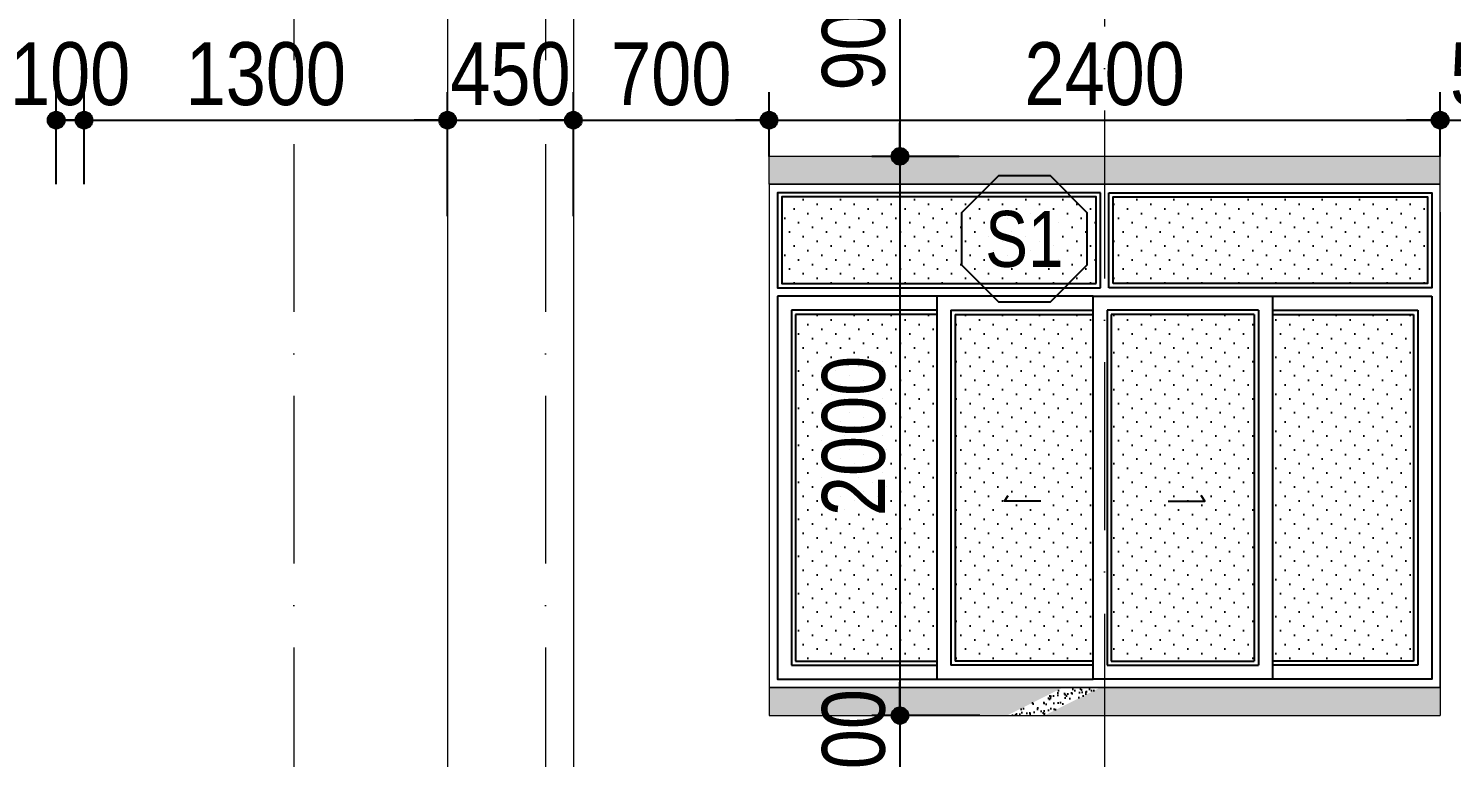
# Model space of a CAD drawing. Extents: x -1107188 to -523840, y 39692 to 514392.
# Drawn here: x -1056454 to -1051364, y 381847 to 384455 of the extents above; entities that cross this region are included whole.
import ezdxf
from ezdxf.enums import TextEntityAlignment as Align

# ---------------------------------------------------------------- set-up
doc = ezdxf.new("R2010")
doc.units = 0
doc.linetypes.add('ACAD_ISO10W100', pattern=[18, 12, -3, 0, -3])
doc.layers.get('DEFPOINTS').update_dxf_attribs({"linetype": 'CONTINUOUS'})
for name, color, linetype in [('DIM', 1, 'CONTINUOUS'), ('DOOR', 20, 'CONTINUOUS'), ('HATCH', 8, 'CONTINUOUS'), ('KINH 1', 142, 'CONTINUOUS'), ('TAGS', 60, 'CONTINUOUS')]:
    doc.layers.add(name, color=color, linetype=linetype)
doc.layers.add('NET-THAY', color=2, linetype='CONTINUOUS', lineweight=13)
doc.layers.add('TRUC', color=24, linetype='CONTINUOUS', lineweight=0)
doc.styles.add('HEL-CONDENSE', font='')
doc.styles.add('VNI-HELVE-CONDENSEN', font='')
doc.styles.get('HEL-CONDENSE').set_extended_font_data('VNI-Helve-Condense')
doc.styles.get('VNI-HELVE-CONDENSEN').set_extended_font_data('VNI-Helve-Condense')
doc.dimstyles.new('D100', dxfattribs={"dimtxt": 225, "dimasz": 1.2, "dimexe": 100, "dimexo": 0, "dimgap": 50, "dimtad": 1, "dimdec": 0, "dimzin": 13, "dimdsep": 46, "dimtxsty": 'HEL-CONDENSE', "dimblk": 'D50', "dimcen": 0, "dimclrd": 1, "dimclre": 1, "dimclrt": 7, "dimadec": 0, "dimazin": 0, "dimtfac": 1, "dimtdec": 0, "dimtmove": 0, "dimatfit": 3, "dimldrblk": 'D50', "dimfxl": 1, "dimtolj": 1, "dimtzin": 13, "dimarcsym": 0})
pattern_1 = [(37.5, (-2381730.1, 169278.3), (-1.2000235, 36.7059928), [0, -28.956, 0, -32.385, 0, -30.95625]), (7.5, (-2381730.1, 169278.3), (33.7142462, 53.7618825), [0, -15.621, 0, -26.0985, 0, -10.00125]), (327.5, (-2381753.53, 169278.3), (59.3244278, 0.10778885), [0, -9.525, 0, -34.29, 0, -44.7675]), (317.5, (-2381753.53, 169278.3), (57.266734, 16.7196992), [0, -4.7625, 0, -22.479, 0, -25.7175])]

# ---------------------------------------------------------------- blocks, each defined once
blk = doc.blocks.new('KH-CUADI')
at = {"layer": 'TAGS'}
blk.add_lwpolyline([(-124.3, 300), (-300, 124.3), (-300, -124.3), (-124.3, -300), (124.3, -300), (300, -124.3), (300, 124.3), (124.3, 300)], close=True, dxfattribs=at)
at = {"layer": 'TAGS', "style": 'VNI-HELVE-CONDENSEN'}
blk.add_attdef('D', text='', height=300, dxfattribs=at).set_placement((0, 0), align=Align.MIDDLE)
blk = doc.blocks.new('A$C11FB6725')
at = {"layer": 'KINH 1'}
h = blk.add_hatch(dxfattribs=at)
h.set_pattern_fill('DOTS', color=256, scale=750, angle=45, style=0)
h.set_pattern_definition([(45, (0, 0), (-16.5728, 49.71845), [0, -46.875])])
h.paths.add_polyline_path([(59.6, -459.4), (-1065.4, -459.4), (-1065.4, -769.4), (59.6, -769.4)])
h.paths.add_polyline_path([(1244.6, -459.4), (119.6, -459.4), (119.6, -769.4), (1244.6, -769.4)])
h.paths.add_polyline_path([(1194.6, -879.4), (689.6, -879.4), (689.6, -2119.4), (1194.6, -2119.4)])
h.paths.add_polyline_path([(624.6, -879.4), (113.1, -879.4), (113.1, -2119.4), (624.6, -2119.4)])
h.paths.add_polyline_path([(48.1, -879.4), (-445.4, -879.4), (-445.4, -2119.4), (48.1, -2119.4)])
h.paths.add_polyline_path([(-510.4, -879.4), (-1015.4, -879.4), (-1015.4, -2119.4), (-510.4, -2119.4)])
at = {"layer": 'DOOR'}
for p, q in [((74.6, -784.4), (74.6, -444.4)), ((104.6, -784.4), (104.6, -444.4)), ((48.1, -814.4), (-1080.4, -814.4)), ((-510.4, -864.4), (-1030.4, -864.4)), ((-1030.4, -864.4), (-1030.4, -2134.4)), ((-510.4, -814.4), (-510.4, -2184.4)), ((-460.4, -864.4), (-460.4, -2134.4)), ((-460.4, -864.4), (48.1, -864.4)), ((48.1, -814.4), (1259.6, -814.4)), ((639.6, -864.4), (98.1, -864.4)), ((98.1, -864.4), (98.1, -2134.4)), ((639.6, -864.4), (639.6, -2134.4)), ((689.6, -814.4), (689.6, -2184.4)), ((689.6, -864.4), (1209.6, -864.4)), ((1209.6, -864.4), (1209.6, -2134.4)), ((-1030.4, -2134.4), (-510.4, -2134.4)), ((48.1, -2134.4), (-460.4, -2134.4)), ((98.1, -2134.4), (639.6, -2134.4)), ((1209.6, -2134.4), (689.6, -2134.4))]:
    blk.add_line(p, q, dxfattribs=at)
at = {"layer": 'DOOR', "color": 8}
for p, q in [((-510.4, -879.4), (-1015.4, -879.4)), ((-1015.4, -879.4), (-1015.4, -2119.4)), ((-445.4, -879.4), (-445.4, -2119.4)), ((-445.4, -879.4), (48.1, -879.4)), ((624.6, -879.4), (113.1, -879.4)), ((113.1, -879.4), (113.1, -2119.4)), ((624.6, -879.4), (624.6, -2119.4)), ((689.6, -879.4), (1194.6, -879.4)), ((1194.6, -879.4), (1194.6, -2119.4)), ((-1015.4, -2119.4), (-510.4, -2119.4)), ((48.1, -2119.4), (-445.4, -2119.4)), ((113.1, -2119.4), (624.6, -2119.4)), ((1194.6, -2119.4), (689.6, -2119.4))]:
    blk.add_line(p, q, dxfattribs=at)
at = {"layer": 'DOOR'}
for points in [[(74.6, -444.4), (-1080.4, -444.4), (-1080.4, -784.4), (74.6, -784.4)], [(104.6, -444.4), (1259.6, -444.4), (1259.6, -784.4), (104.6, -784.4)], [(-1080.4, -814.4), (-1080.4, -2184.4), (48.1, -2184.4), (48.1, -814.4)], [(1259.6, -814.4), (1259.6, -2184.4), (48.1, -2184.4), (48.1, -814.4)], [(-138.1, -1548.1), (-268.5, -1548.1), (-255.2, -1527.4)], [(317.3, -1548.1), (447.7, -1548.1), (434.4, -1527.4)]]:
    blk.add_lwpolyline(points, dxfattribs=at)
at = {"layer": 'DOOR', "color": 8}
for points in [[(59.6, -769.4), (59.6, -459.4), (-1065.4, -459.4), (-1065.4, -769.4), (59.6, -769.4)], [(119.6, -769.4), (119.6, -459.4), (1244.6, -459.4), (1244.6, -769.4), (119.6, -769.4)]]:
    blk.add_lwpolyline(points, close=True, dxfattribs=at)
at = {"layer": 'NET-THAY'}
for p, q in [((-1110.4, -414.4), (1289.6, -414.4)), ((1289.6, -2214.4), (1289.6, -414.4)), ((-1110.4, -2214.4), (1289.6, -2214.4))]:
    blk.add_line(p, q, dxfattribs=at)
blk.add_lwpolyline([(-1110.4, -414.4), (-1110.4, -2214.4)], dxfattribs=at)
at = {"layer": 'TAGS', "linetype": 'Continuous'}
ref = blk.add_blockref('KH-CUADI', (-197.3, -609.5), dxfattribs=dict(at, xscale=0.75, yscale=0.75, zscale=0.75, rotation=180))
ref.add_attrib('D', 'S1', dxfattribs={"color": 7, "height": 200, "style": 'VNI-HELVE-CONDENSEN'}).set_placement((-197.3, -609.5), align=Align.MIDDLE)
blk = doc.blocks.new('D50')
at = {"layer": 'DIM'}
blk.add_hatch(color=256, dxfattribs=at).paths.add_polyline_path([(25, 0, 1), (-25, 0, 1)])
blk.add_line((25, 0), (100, 0), dxfattribs=at)
blk.add_circle((0, 0), 25, dxfattribs=at)
blk = doc.blocks.new('*D1145')
at = {"layer": 'DEFPOINTS', "color": 0, "linetype": 'Continuous', "transparency": 16777216}
for p in [(-1056254.9, 384126.6), (-1056354.9, 383897.3), (-1056254.9, 383897.3)]:
    blk.add_point(p, dxfattribs=at)
at = {"layer": 'DIM', "color": 1, "linetype": 'Continuous', "lineweight": -2, "transparency": 16777216}
for p, q in [((-1056354.9, 383897.3), (-1056354.9, 384226.6)), ((-1056254.9, 383897.3), (-1056254.9, 384226.6)), ((-1056356.1, 384126.6), (-1056357.3, 384126.6)), ((-1056354.9, 384126.6), (-1056254.9, 384126.6)), ((-1056253.7, 384126.6), (-1056252.5, 384126.6))]:
    blk.add_line(p, q, dxfattribs=at)
at = {"layer": 'DIM', "color": 1, "linetype": 'Continuous', "lineweight": -2, "transparency": 16777216, "xscale": 1.199999999999999, "yscale": 1.199999999999999, "zscale": 1.199999999999999}
blk.add_blockref('D50', (-1056354.9, 384126.6), dxfattribs=at)
at = {"layer": 'DIM', "color": 1, "linetype": 'Continuous', "lineweight": -2, "transparency": 16777216, "xscale": 1.199999999999999, "yscale": 1.199999999999999, "zscale": 1.199999999999999, "rotation": 180}
blk.add_blockref('D50', (-1056254.9, 384126.6), dxfattribs=at)
at = {"layer": 'DIM', "color": 7, "linetype": 'Continuous', "transparency": 16777216, "insert": (-1056304.9, 384291.5), "char_height": 225, "attachment_point": 5, "style": 'HEL-CONDENSE'}
blk.add_mtext('\\A1;100', dxfattribs=at)
blk = doc.blocks.new('*D1146')
at = {"layer": 'DEFPOINTS', "color": 0, "linetype": 'Continuous', "transparency": 16777216}
for p in [(-1054954.9, 384126.6), (-1056254.9, 383897.3), (-1054954.9, 383783.1)]:
    blk.add_point(p, dxfattribs=at)
at = {"layer": 'DIM', "color": 1, "linetype": 'Continuous', "lineweight": -2, "transparency": 16777216}
for p, q in [((-1056254.9, 383897.3), (-1056254.9, 384226.6)), ((-1054954.9, 383783.1), (-1054954.9, 384226.6)), ((-1056253.7, 384126.6), (-1054956.1, 384126.6))]:
    blk.add_line(p, q, dxfattribs=at)
at = {"layer": 'DIM', "color": 1, "linetype": 'Continuous', "lineweight": -2, "transparency": 16777216, "xscale": 1.199999999999999, "yscale": 1.199999999999999, "zscale": 1.199999999999999, "rotation": 180}
blk.add_blockref('D50', (-1056254.9, 384126.6), dxfattribs=at)
at = {"layer": 'DIM', "color": 1, "linetype": 'Continuous', "lineweight": -2, "transparency": 16777216, "xscale": 1.199999999999999, "yscale": 1.199999999999999, "zscale": 1.199999999999999}
blk.add_blockref('D50', (-1054954.9, 384126.6), dxfattribs=at)
at = {"layer": 'DIM', "color": 7, "linetype": 'Continuous', "transparency": 16777216, "insert": (-1055604.9, 384291.5), "char_height": 225, "attachment_point": 5, "style": 'HEL-CONDENSE'}
blk.add_mtext('\\A1;1300', dxfattribs=at)
blk = doc.blocks.new('*D1147')
at = {"layer": 'DEFPOINTS', "color": 0, "linetype": 'Continuous', "transparency": 16777216}
for p in [(-1054504.9, 384126.6), (-1054954.9, 383783.1), (-1054504.9, 383783.1)]:
    blk.add_point(p, dxfattribs=at)
at = {"layer": 'DIM', "color": 1, "linetype": 'Continuous', "lineweight": -2, "transparency": 16777216}
for p, q in [((-1054954.9, 383783.1), (-1054954.9, 384226.6)), ((-1054504.9, 383783.1), (-1054504.9, 384226.6)), ((-1054953.7, 384126.6), (-1054506.1, 384126.6))]:
    blk.add_line(p, q, dxfattribs=at)
at = {"layer": 'DIM', "color": 1, "linetype": 'Continuous', "lineweight": -2, "transparency": 16777216, "xscale": 1.199999999999999, "yscale": 1.199999999999999, "zscale": 1.199999999999999, "rotation": 180}
blk.add_blockref('D50', (-1054954.9, 384126.6), dxfattribs=at)
at = {"layer": 'DIM', "color": 1, "linetype": 'Continuous', "lineweight": -2, "transparency": 16777216, "xscale": 1.199999999999999, "yscale": 1.199999999999999, "zscale": 1.199999999999999}
blk.add_blockref('D50', (-1054504.9, 384126.6), dxfattribs=at)
at = {"layer": 'DIM', "color": 7, "linetype": 'Continuous', "transparency": 16777216, "insert": (-1054729.9, 384291.5), "char_height": 225, "attachment_point": 5, "style": 'HEL-CONDENSE'}
blk.add_mtext('\\A1;450', dxfattribs=at)
blk = doc.blocks.new('*D1148')
at = {"layer": 'DEFPOINTS', "color": 0, "linetype": 'Continuous', "transparency": 16777216}
for p in [(-1053804.9, 384126.6), (-1053804.9, 383997.3), (-1054504.9, 383783.1)]:
    blk.add_point(p, dxfattribs=at)
at = {"layer": 'DIM', "color": 1, "linetype": 'Continuous', "lineweight": -2, "transparency": 16777216}
for p, q in [((-1054504.9, 383783.1), (-1054504.9, 384226.6)), ((-1053804.9, 383997.3), (-1053804.9, 384226.6)), ((-1054503.7, 384126.6), (-1053806.1, 384126.6))]:
    blk.add_line(p, q, dxfattribs=at)
at = {"layer": 'DIM', "color": 1, "linetype": 'Continuous', "lineweight": -2, "transparency": 16777216, "xscale": 1.199999999999999, "yscale": 1.199999999999999, "zscale": 1.199999999999999, "rotation": 180}
blk.add_blockref('D50', (-1054504.9, 384126.6), dxfattribs=at)
at = {"layer": 'DIM', "color": 1, "linetype": 'Continuous', "lineweight": -2, "transparency": 16777216, "xscale": 1.199999999999999, "yscale": 1.199999999999999, "zscale": 1.199999999999999}
blk.add_blockref('D50', (-1053804.9, 384126.6), dxfattribs=at)
at = {"layer": 'DIM', "color": 7, "linetype": 'Continuous', "transparency": 16777216, "insert": (-1054154.9, 384291.5), "char_height": 225, "attachment_point": 5, "style": 'HEL-CONDENSE'}
blk.add_mtext('\\A1;700', dxfattribs=at)
blk = doc.blocks.new('*D1149')
at = {"layer": 'DEFPOINTS', "color": 0, "linetype": 'Continuous', "transparency": 16777216}
for p in [(-1051404.9, 384126.6), (-1053804.9, 383997.3), (-1051404.9, 383997.3)]:
    blk.add_point(p, dxfattribs=at)
at = {"layer": 'DIM', "color": 1, "linetype": 'Continuous', "lineweight": -2, "transparency": 16777216}
for p, q in [((-1053804.9, 383997.3), (-1053804.9, 384226.6)), ((-1051404.9, 383997.3), (-1051404.9, 384226.6)), ((-1053803.7, 384126.6), (-1051406.1, 384126.6))]:
    blk.add_line(p, q, dxfattribs=at)
at = {"layer": 'DIM', "color": 1, "linetype": 'Continuous', "lineweight": -2, "transparency": 16777216, "xscale": 1.199999999999999, "yscale": 1.199999999999999, "zscale": 1.199999999999999, "rotation": 180}
blk.add_blockref('D50', (-1053804.9, 384126.6), dxfattribs=at)
at = {"layer": 'DIM', "color": 1, "linetype": 'Continuous', "lineweight": -2, "transparency": 16777216, "xscale": 1.199999999999999, "yscale": 1.199999999999999, "zscale": 1.199999999999999}
blk.add_blockref('D50', (-1051404.9, 384126.6), dxfattribs=at)
at = {"layer": 'DIM', "color": 7, "linetype": 'Continuous', "transparency": 16777216, "insert": (-1052604.9, 384291.5), "char_height": 225, "attachment_point": 5, "style": 'HEL-CONDENSE'}
blk.add_mtext('\\A1;2400', dxfattribs=at)
blk = doc.blocks.new('*D1150')
at = {"layer": 'DEFPOINTS', "color": 0, "linetype": 'Continuous', "transparency": 16777216}
for p in [(-1050904.9, 384153.7), (-1050904.9, 384126.6), (-1051404.9, 383997.3)]:
    blk.add_point(p, dxfattribs=at)
at = {"layer": 'DIM', "color": 1, "linetype": 'Continuous', "lineweight": -2, "transparency": 16777216}
for p, q in [((-1051404.9, 383997.3), (-1051404.9, 384226.6)), ((-1051403.7, 384126.6), (-1050906.1, 384126.6)), ((-1050904.9, 384153.7), (-1050904.9, 384026.6))]:
    blk.add_line(p, q, dxfattribs=at)
at = {"layer": 'DIM', "color": 1, "linetype": 'Continuous', "lineweight": -2, "transparency": 16777216, "xscale": 1.199999999999999, "yscale": 1.199999999999999, "zscale": 1.199999999999999, "rotation": 180}
blk.add_blockref('D50', (-1051404.9, 384126.6), dxfattribs=at)
at = {"layer": 'DIM', "color": 1, "linetype": 'Continuous', "lineweight": -2, "transparency": 16777216, "xscale": 1.199999999999999, "yscale": 1.199999999999999, "zscale": 1.199999999999999}
blk.add_blockref('D50', (-1050904.9, 384126.6), dxfattribs=at)
at = {"layer": 'DIM', "color": 7, "linetype": 'Continuous', "transparency": 16777216, "insert": (-1051154.9, 384291.5), "char_height": 225, "attachment_point": 5, "style": 'HEL-CONDENSE'}
blk.add_mtext('\\A1;500', dxfattribs=at)
blk = doc.blocks.new('*D1159')
at = {"layer": 'DEFPOINTS', "color": 0, "linetype": 'Continuous', "transparency": 16777216}
for p in [(-1053124.8, 384897.3), (-1053336.9, 383997.3), (-1053124.8, 383997.3)]:
    blk.add_point(p, dxfattribs=at)
at = {"layer": 'DIM', "color": 1, "linetype": 'Continuous', "lineweight": -2, "transparency": 16777216}
for p, q in [((-1053124.8, 384897.3), (-1053436.9, 384897.3)), ((-1053336.9, 384896.1), (-1053336.9, 383998.5)), ((-1053124.8, 383997.3), (-1053436.9, 383997.3))]:
    blk.add_line(p, q, dxfattribs=at)
at = {"layer": 'DIM', "color": 1, "linetype": 'Continuous', "lineweight": -2, "transparency": 16777216, "xscale": 1.199999999999999, "yscale": 1.199999999999999, "zscale": 1.199999999999999}
for p, rotation in [((-1053336.9, 384897.3), 90), ((-1053336.9, 383997.3), 270)]:
    blk.add_blockref('D50', p, dxfattribs=dict(at, rotation=rotation))
at = {"layer": 'DIM', "color": 7, "linetype": 'Continuous', "transparency": 16777216, "insert": (-1053501.8, 384447.3), "char_height": 225, "attachment_point": 5, "rotation": 90, "style": 'HEL-CONDENSE'}
blk.add_mtext('\\A1;900', dxfattribs=at)
blk = doc.blocks.new('*D1160')
at = {"layer": 'DEFPOINTS', "color": 0, "linetype": 'Continuous', "transparency": 16777216}
for p in [(-1053124.8, 383997.3), (-1053336.9, 381997.3), (-1053051, 381997.3)]:
    blk.add_point(p, dxfattribs=at)
at = {"layer": 'DIM', "color": 1, "linetype": 'Continuous', "lineweight": -2, "transparency": 16777216}
for p, q in [((-1053124.8, 383997.3), (-1053436.9, 383997.3)), ((-1053336.9, 383996.1), (-1053336.9, 381998.5)), ((-1053051, 381997.3), (-1053436.9, 381997.3))]:
    blk.add_line(p, q, dxfattribs=at)
at = {"layer": 'DIM', "color": 1, "linetype": 'Continuous', "lineweight": -2, "transparency": 16777216, "xscale": 1.199999999999999, "yscale": 1.199999999999999, "zscale": 1.199999999999999}
for p, rotation in [((-1053336.9, 383997.3), 90), ((-1053336.9, 381997.3), 270)]:
    blk.add_blockref('D50', p, dxfattribs=dict(at, rotation=rotation))
at = {"layer": 'DIM', "color": 7, "linetype": 'Continuous', "transparency": 16777216, "insert": (-1053501.8, 382997.3), "char_height": 225, "attachment_point": 5, "rotation": 90, "style": 'HEL-CONDENSE'}
blk.add_mtext('\\A1;2000', dxfattribs=at)
blk = doc.blocks.new('*D1161')
at = {"layer": 'DEFPOINTS', "color": 0, "linetype": 'Continuous', "transparency": 16777216}
for p in [(-1053051, 381997.3), (-1053336.9, 381697.3), (-1053051, 381697.3)]:
    blk.add_point(p, dxfattribs=at)
at = {"layer": 'DIM', "color": 1, "linetype": 'Continuous', "lineweight": -2, "transparency": 16777216}
for p, q in [((-1053051, 381997.3), (-1053436.9, 381997.3)), ((-1053336.9, 381996.1), (-1053336.9, 381698.5)), ((-1053051, 381697.3), (-1053436.9, 381697.3))]:
    blk.add_line(p, q, dxfattribs=at)
at = {"layer": 'DIM', "color": 1, "linetype": 'Continuous', "lineweight": -2, "transparency": 16777216, "xscale": 1.199999999999999, "yscale": 1.199999999999999, "zscale": 1.199999999999999}
for p, rotation in [((-1053336.9, 381997.3), 90), ((-1053336.9, 381697.3), 270)]:
    blk.add_blockref('D50', p, dxfattribs=dict(at, rotation=rotation))
at = {"layer": 'DIM', "color": 7, "linetype": 'Continuous', "transparency": 16777216, "insert": (-1053501.8, 381877.3), "char_height": 225, "attachment_point": 5, "rotation": 90, "style": 'HEL-CONDENSE'}
blk.add_mtext('\\A1;300', dxfattribs=at)

msp = doc.modelspace()

# ---------------------------------------------------------------- hatches: boundary and pattern name
at = {"layer": 'HATCH'}
h = msp.add_hatch(dxfattribs=at)
h.set_pattern_fill('AR-SAND', color=256, scale=0.75, style=0)
h.set_pattern_definition(pattern_1)
h.paths.add_polyline_path([(-1052604.886, 383997.327), (-1053804.886, 383997.327), (-1053804.886, 383897.327), (-1052604.886, 383897.327)])
h.paths.add_polyline_path([(-1051404.886, 383997.327), (-1052604.886, 383997.327), (-1052604.886, 383897.327), (-1051404.886, 383897.327)])
h = msp.add_hatch(dxfattribs=at)
h.set_pattern_fill('AR-SAND', color=256, scale=0.75, style=0)
h.set_pattern_definition(pattern_1)
h.paths.add_polyline_path([(-1052754.886, 382097.327), (-1053804.886, 382097.327), (-1053804.886, 381997.327), (-1052954.886, 381997.327)])
h.paths.add_polyline_path([(-1052604.886, 382097.327), (-1052620.722, 382097.327), (-1052820.722, 381997.327), (-1052604.886, 381997.327)])
h.paths.add_polyline_path([(-1051404.886, 382097.327), (-1052604.886, 382097.327), (-1052604.886, 381997.327), (-1052597.115, 381997.327), (-1052524.886, 382033.442), (-1052517.115, 382037.327), (-1051404.886, 382037.327)])
h.paths.add_polyline_path([(-1051404.886, 382037.327), (-1052517.115, 382037.327), (-1052597.115, 381997.327), (-1051404.886, 381997.327)], flags=17)
h = msp.add_hatch(dxfattribs=at)
h.set_pattern_fill('AR-SAND', color=256, scale=0.75, style=0)
h.set_pattern_definition(pattern_1)
h.paths.add_polyline_path([(-1052620.722, 382097.327), (-1052754.886, 382097.327), (-1052954.886, 381997.327), (-1052820.722, 381997.327)])

# ---------------------------------------------------------------- linework, layer by layer
at = {"layer": 'NET-THAY'}
for p, q in [((-1054954.886, 384897.327), (-1054954.886, 381697.327)), ((-1054504.886, 384897.327), (-1054504.886, 381697.327)), ((-1053804.886, 383897.327), (-1053804.886, 383997.327)), ((-1051404.886, 383897.327), (-1051404.886, 383997.327)), ((-1053804.886, 381997.327), (-1052954.886, 381997.327)), ((-1052954.886, 381997.327), (-1051404.886, 381997.327))]:
    msp.add_line(p, q, dxfattribs=at)
for points in [[(-1051404.886, 383997.327), (-1053804.886, 383997.327)], [(-1051404.886, 383897.327), (-1053804.886, 383897.327)], [(-1053804.886, 383797.327), (-1053804.886, 381997.327)], [(-1051404.886, 383797.327), (-1051404.886, 381997.327)], [(-1052620.722, 382097.327), (-1053804.886, 382097.327)], [(-1051404.886, 382097.327), (-1052620.722, 382097.327)]]:
    msp.add_lwpolyline(points, dxfattribs=at)
at = {"layer": 'TRUC', "linetype": 'ACAD_ISO10W100', "ltscale": 50}
for points in [[(-1055504.886, 388541.509), (-1055504.886, 374289.137)], [(-1054604.886, 388541.509), (-1054604.886, 374289.137)], [(-1052604.886, 387761.41), (-1052604.886, 373374.988)]]:
    msp.add_lwpolyline(points, dxfattribs=at)

# ---------------------------------------------------------------- block references
at = {"layer": 'DOOR'}
msp.add_blockref('A$C11FB6725', (-1052694.509, 384311.686), dxfattribs=at)

# ---------------------------------------------------------------- dimensions: what is measured, and where the dimension line sits
at = {"layer": 'DIM', "linetype": 'Continuous'}
dim = msp.add_linear_dim(base=(-1053336.876, 383997.327), p1=(-1053124.777, 384897.327), p2=(-1053124.777, 383997.327), angle=90, dimstyle='D100', dxfattribs=at)
dim.commit()
dim.dimension.update_dxf_attribs({"geometry": '*D1159', "text_midpoint": (-1053501.776, 384447.327)})
dim = msp.add_linear_dim(base=(-1056254.886, 384126.631), p1=(-1056354.886, 383897.327), p2=(-1056254.886, 383897.327), dimstyle='D100', dxfattribs=at)
dim.commit()
dim.dimension.update_dxf_attribs({"geometry": '*D1145', "text_midpoint": (-1056304.886, 384126.631), "dimtype": 160})
for base, p1, p2, picture, middle in [((-1054954.886, 384126.631), (-1056254.886, 383897.327), (-1054954.886, 383783.147), '*D1146', (-1055604.886, 384291.531)), ((-1053804.886, 384126.631), (-1054504.886, 383783.147), (-1053804.886, 383997.327), '*D1148', (-1054154.886, 384291.531)), ((-1051404.886, 384126.631), (-1053804.886, 383997.327), (-1051404.886, 383997.327), '*D1149', (-1052604.886, 384291.531))]:
    dim = msp.add_linear_dim(base=base, p1=p1, p2=p2, dimstyle='D100', override={"dimtmove": 1}, dxfattribs=at)
    dim.commit()
    dim.dimension.update_dxf_attribs({"geometry": picture, "text_midpoint": middle})
for base, p1, p2, picture, middle in [((-1054504.886, 384126.631), (-1054954.886, 383783.147), (-1054504.886, 383783.147), '*D1147', (-1054729.886, 384126.631)), ((-1050904.886, 384126.631), (-1051404.886, 383997.327), (-1050904.886, 384153.748), '*D1150', (-1051154.886, 384126.631))]:
    dim = msp.add_linear_dim(base=base, p1=p1, p2=p2, dimstyle='D100', override={"dimtmove": 1}, dxfattribs=at)
    dim.commit()
    dim.dimension.update_dxf_attribs({"geometry": picture, "text_midpoint": middle, "dimtype": 160})
dim = msp.add_linear_dim(base=(-1053336.876, 381997.327), p1=(-1053124.777, 383997.327), p2=(-1053050.962, 381997.327), angle=90, dimstyle='D100', override={"dimtmove": 1}, dxfattribs=at)
dim.commit()
dim.dimension.update_dxf_attribs({"geometry": '*D1160', "text_midpoint": (-1053501.776, 382997.327)})
dim = msp.add_linear_dim(base=(-1053336.876, 381697.327), p1=(-1053050.962, 381997.327), p2=(-1053050.962, 381697.327), angle=90, dimstyle='D100', override={"dimtmove": 1}, dxfattribs=at)
dim.commit()
dim.dimension.update_dxf_attribs({"geometry": '*D1161', "text_midpoint": (-1053336.876, 381877.327), "dimtype": 160})

doc.saveas('drawing.dxf')
